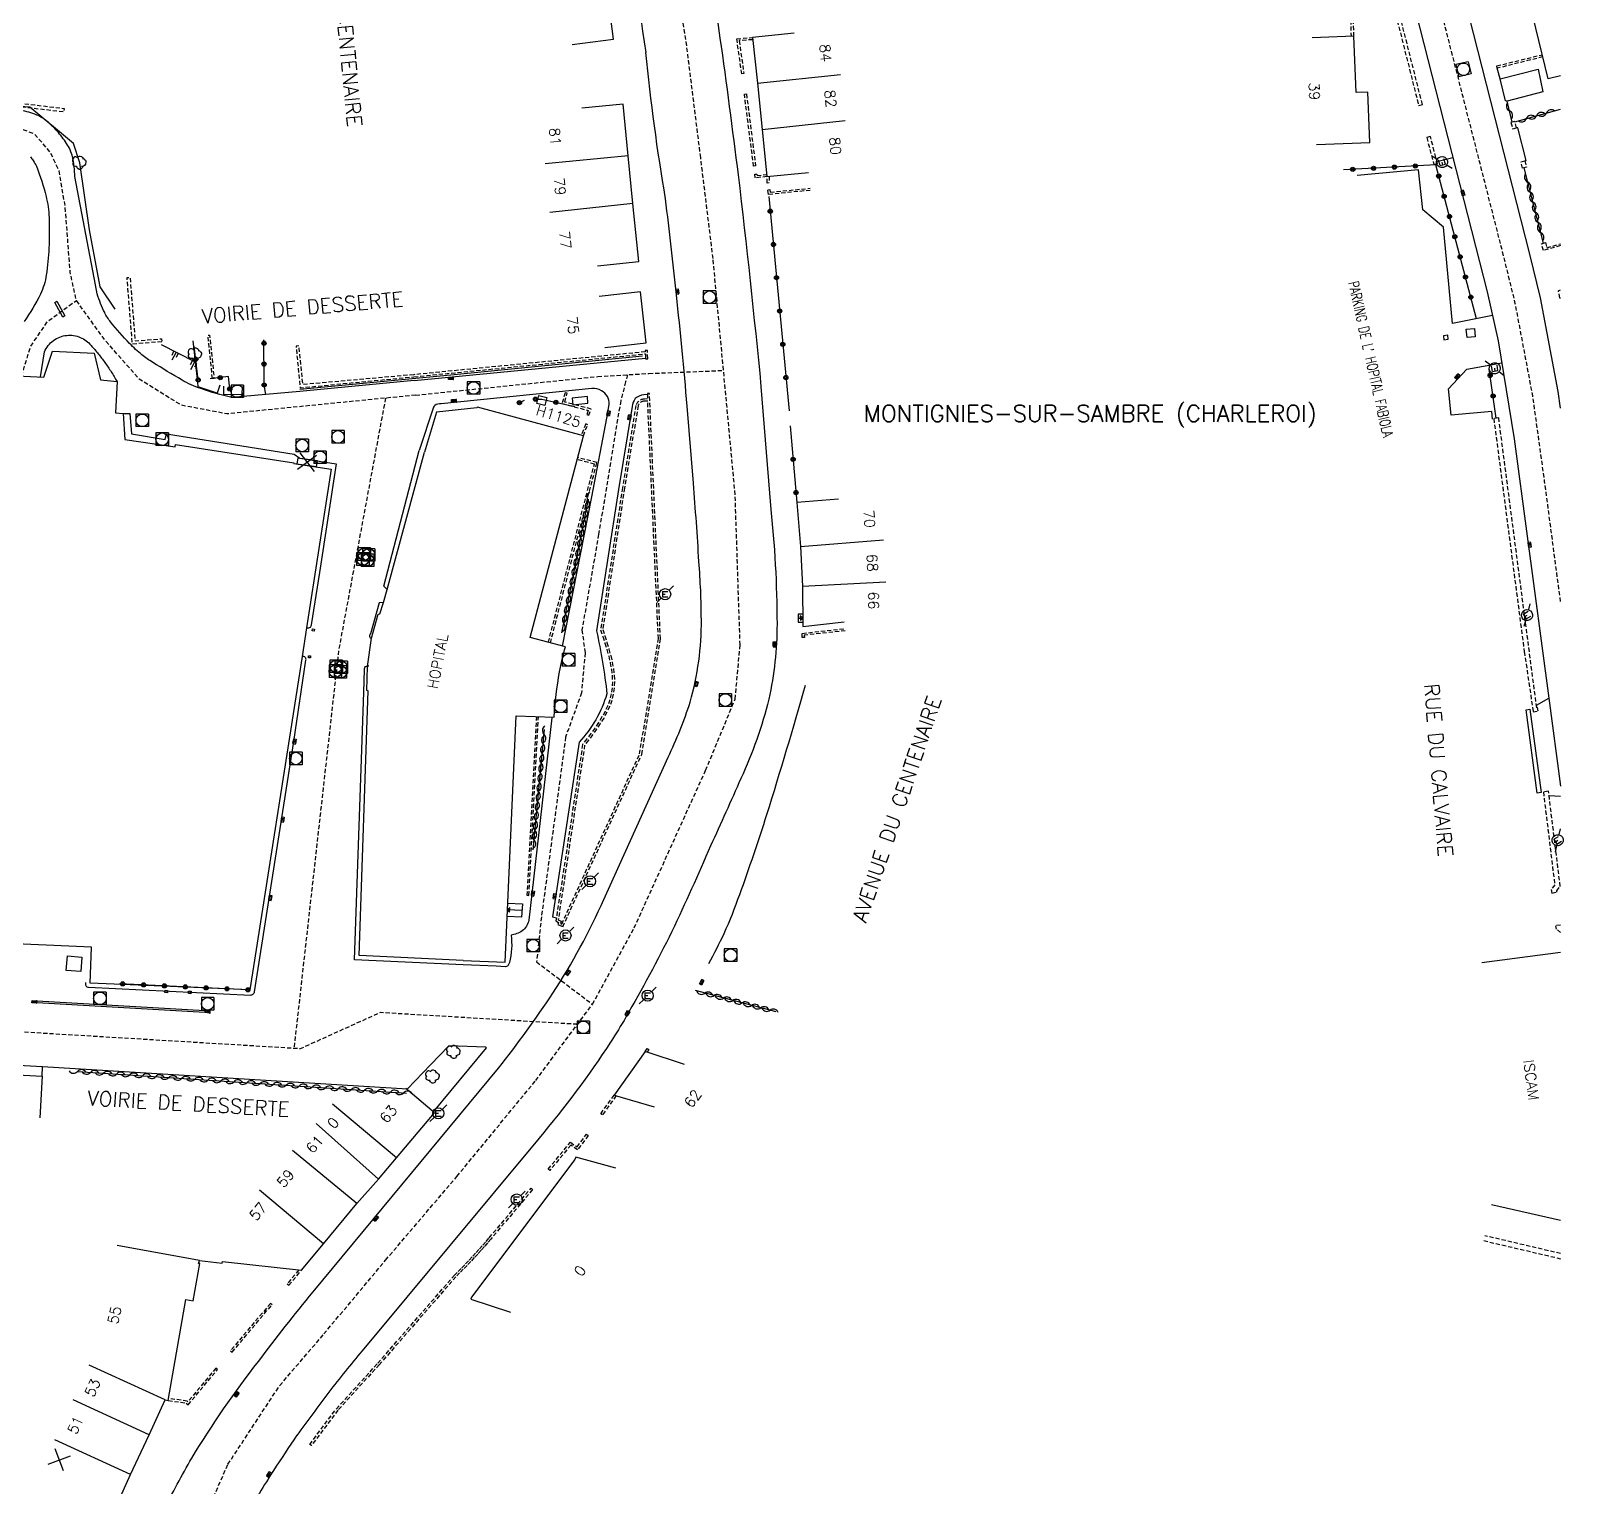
# Model space of a CAD drawing. Header units: millimetres. Extents: x 157000 to 158001, y 120999 to 122000.
# Drawn here: x 157816.8 to 158001, y 121385.1 to 121559.4 of the extents above; entities that cross this region are included whole.
import ezdxf
from ezdxf.enums import TextEntityAlignment as Align

# ---------------------------------------------------------------- set-up
doc = ezdxf.new("R2010")
doc.units = ezdxf.units.MM
doc.linetypes.add('DASHED', pattern=[0.75, 0.5, -0.25])
doc.layers.get('0').update_dxf_attribs({"linetype": 'CONTINUOUS'})
for name, color, linetype in [('W0001', 6, 'DASHED'), ('W0008', 7, 'CONTINUOUS'), ('W0017', 7, 'CONTINUOUS'), ('W0100', 7, 'CONTINUOUS'), ('W0112', 1, 'DASHED'), ('W0211', 2, 'CONTINUOUS'), ('W0300', 7, 'CONTINUOUS'), ('W0302', 3, 'CONTINUOUS'), ('W0310', 3, 'CONTINUOUS'), ('W0322', 7, 'CONTINUOUS'), ('W0334', 7, 'CONTINUOUS'), ('W0400', 7, 'CONTINUOUS'), ('W0420', 7, 'CONTINUOUS'), ('W0471', 7, 'CONTINUOUS'), ('W0980', 7, 'CONTINUOUS'), ('W0984', 7, 'CONTINUOUS'), ('W0989', 7, 'CONTINUOUS'), ('W0991', 7, 'CONTINUOUS'), ('W1102', 7, 'CONTINUOUS')]:
    doc.layers.add(name, color=color, linetype=linetype)
doc.styles.get("Standard").update_dxf_attribs({"font": 'romans.shx', "width": 0.85})

# ---------------------------------------------------------------- blocks, each defined once
blk = doc.blocks.new('t322o')
at = {"color": 0, "linetype": 'Continuous'}
for radius in [0.25, 0.15]:
    blk.add_circle((0, 0), radius, dxfattribs=at)
blk = doc.blocks.new('T400')
for p, q in [((-0.15, 0.3), (0.15, 0.3)), ((-0.15, -0.25), (-0.15, 0.3)), ((-0.15, 0.15), (0.15, 0.15)), ((-0.15, 0), (0.15, 0)), ((0.15, 0.3), (0.15, -0.25)), ((-0.15, -0.15), (0.15, -0.15)), ((-0.15, -0.25), (-0.15, -0.3)), ((-0.15, -0.3), (0.15, -0.3)), ((0.15, -0.3), (0.15, -0.25))]:
    blk.add_line(p, q)
blk = doc.blocks.new('t211o')
at = {"color": 0, "linetype": 'Continuous'}
for p, q in [((-0.29, 0.5), (-0.29, 0)), ((0, 1), (0, 0)), ((0.29, 0.5), (0.29, 0))]:
    blk.add_line(p, q, dxfattribs=at)
blk = doc.blocks.new('t310o')
at = {"color": 0, "linetype": 'Continuous'}
for centre, start, end in [((-0.5, 0.38), 216.8699, 323.1304), ((0.5, -0.37), 36.8699, 143.1303)]:
    blk.add_arc(centre, 0.625, start, end, dxfattribs=at)
blk = doc.blocks.new('t991o')
at = {"color": 0, "linetype": 'Continuous'}
for p, q in [((-1, 1), (1, -1)), ((-1, -1), (1, 1))]:
    blk.add_line(p, q, dxfattribs=at)
blk = doc.blocks.new('T300')
for p, q in [((-0.8, 0.51), (-0.86, 0.34)), ((-0.86, 0.34), (-0.86, 0.17)), ((-0.86, 0.17), (-0.74, 0.06)), ((-0.69, 0.63), (-0.8, 0.51)), ((-0.8, -0.06), (-0.74, 0.06)), ((-0.74, 0.06), (-0.69, 0.11)), ((-0.57, 0.69), (-0.69, 0.63)), ((-0.46, 0.69), (-0.57, 0.69)), ((-0.29, 0.63), (-0.46, 0.69)), ((-0.29, 0.63), (-0.17, 0.74)), ((-0.23, 0.57), (-0.29, 0.63)), ((-0.17, 0.74), (-0.06, 0.8)), ((-0.06, 0.8), (0.06, 0.8)), ((0.06, 0.8), (0.23, 0.74)), ((0.23, 0.74), (0.34, 0.63)), ((0.34, 0.63), (0.4, 0.51)), ((0.46, 0.46), (0.34, 0.46)), ((0.4, 0.51), (0.4, 0.46)), ((0.57, 0.4), (0.46, 0.46)), ((0.57, 0.4), (0.69, 0.29)), ((0.69, 0.29), (0.74, 0.17)), ((0.74, 0.06), (0.69, -0.17)), ((0.74, 0.17), (0.74, 0.06)), ((-0.8, -0.17), (-0.8, -0.06)), ((-0.8, -0.23), (-0.8, -0.17)), ((-0.74, -0.34), (-0.8, -0.23)), ((-0.69, -0.4), (-0.74, -0.34)), ((-0.51, -0.46), (-0.69, -0.4)), ((-0.4, -0.46), (-0.51, -0.46)), ((-0.4, -0.46), (-0.34, -0.46)), ((-0.34, -0.46), (-0.34, -0.4)), ((-0.34, -0.51), (-0.34, -0.46)), ((-0.29, -0.63), (-0.34, -0.51)), ((-0.17, -0.74), (-0.29, -0.63)), ((-0.06, -0.8), (-0.17, -0.74)), ((0.06, -0.8), (-0.06, -0.8)), ((0.17, -0.74), (0.06, -0.8)), ((0.23, -0.69), (0.17, -0.74)), ((0.29, -0.46), (0.23, -0.46)), ((0.29, -0.63), (0.23, -0.69)), ((0.46, -0.4), (0.29, -0.46)), ((0.34, -0.51), (0.29, -0.63)), ((0.34, -0.51), (0.34, -0.46)), ((0.57, -0.34), (0.46, -0.4)), ((0.63, -0.29), (0.57, -0.34)), ((0.69, -0.17), (0.63, -0.29))]:
    blk.add_line(p, q)
blk = doc.blocks.new('T420')
for p, q in [((0.75, 0.75), (-0.75, 0.75)), ((-0.75, 0.75), (-0.75, -0.75)), ((0.75, 0.75), (0.75, -0.75)), ((0.75, -0.75), (-0.75, -0.75))]:
    blk.add_line(p, q)
blk.add_ellipse((0, 0), major_axis=(-0.53, 0.53), ratio=1, start_param=3.926991, end_param=10.210176)
blk = doc.blocks.new('t112o')
at = {"color": 0, "linetype": 'Continuous'}
for p, q in [((-0.5, 0.5), (0.5, 0.5)), ((-0.5, -0.5), (-0.5, 0.5)), ((0.5, 0.5), (0.5, -0.5)), ((0.5, -0.5), (-0.5, -0.5))]:
    blk.add_line(p, q, dxfattribs=at)
blk = doc.blocks.new('T471')
for p, q in [((-0.333334, 0.333334), (-0.333334, -0.333334)), ((-0.333334, 0.333334), (0.333334, 0.333334)), ((-0.333334, 0), (0, 0)), ((0.500001, 0.500001), (1.000002, 1.000002)), ((-0.500001, -0.500001), (-1.000002, -1.000002)), ((-0.333334, -0.333334), (0.333334, -0.333334))]:
    blk.add_line(p, q)
blk.add_ellipse((0, 0), major_axis=(0.471405, 0.471405), ratio=1, start_param=5.4977871438, end_param=11.780972451)

msp = doc.modelspace()

# ---------------------------------------------------------------- linework, layer by layer
at = {"layer": 'W0001', "flags": 128}
for points in [[(158000, 121491.04), (157998.09, 121505.45), (157997.63, 121508.76), (157996.67, 121515.67), (157994.58, 121526.73), (157993.32, 121531.87), (157977.79, 121592.8), (157975.05, 121603.52), (157972.9, 121611.98), (157972.68, 121612.91), (157971.73, 121616.7), (157958.45, 121668.75), (157948.7, 121707.07), (157947.02, 121713.61), (157945.37, 121720.29), (157939.76, 121742.32), (157934.84, 121761.67), (157931.11, 121770.75), (157921.84, 121806.89), (157918.72, 121819.15), (157906.04, 121868.52), (157904.35, 121875.06), (157903.48, 121878.79), (157902.72, 121882.32), (157900.75, 121892.81), (157898.59, 121904.29), (157896.73, 121908.29), (157896.52, 121908.39), (157890.85, 121930.72), (157887.59, 121946.05), (157887.54, 121947.3), (157887.04, 121953.76), (157886.23, 121968.32), (157883.39, 122000)], [(157862.89, 121515.75), (157840.28, 121513.51), (157834.81, 121514.55), (157829.79, 121517.65), (157825.65, 121522.37), (157822.25, 121527.1), (157821.51, 121530.49), (157820.92, 121538.32), (157820.18, 121542.6), (157819.15, 121544.81), (157817.22, 121547.03), (157815.16, 121547.77), (157798.6, 121548.65), (157788.49, 121549.42), (157786.13, 121548.98), (157784.06, 121547.5), (157783.02, 121544.99), (157782.58, 121532.59), (157781.25, 121502.4), (157766.77, 121500.78), (157755.36, 121449.04), (157746.78, 121406.71), (157745.45, 121402.13), (157743.38, 121399.18), (157741.16, 121396.52), (157738.42, 121394.1)], [(157882.25, 121440.42), (157858.64, 121441.82), (157849.06, 121437.49), (157812.91, 121439.66), (157802.97, 121446.88), (157755.6, 121450.13), (157735.3, 121479.47), (157705.12, 121506.8), (157735.97, 121542.82), (157746.78, 121514.93), (157766.77, 121500.78)], [(157815.68, 121518.04), (157816.78, 121521.6), (157818.8, 121524.57), (157822.25, 121527.1)], [(157859.27, 121515.39), (157853.66, 121485.22), (157848.31, 121437.54)]]:
    msp.add_lwpolyline(points, dxfattribs=at)
at = {"layer": 'W0001'}
for points in [[(157835.39, 121376.25), (157840.4, 121387.74), (157846.6, 121397.17), (157851.9, 121403.35), (157859.28, 121412.19), (157867.83, 121422.21), (157877.26, 121433.7), (157884.05, 121442.83), (157889.06, 121451.97), (157897.61, 121470.83), (157901.15, 121479.37), (157901.74, 121485.85), (157901.15, 121503.82), (157898.5, 121532.11), (157897.02, 121544.19), (157895.25, 121558.33), (157892.89, 121572.77), (157890.53, 121588.09), (157887.29, 121603.71), (157882.87, 121623.15), (157880.81, 121631.58), (157875.77, 121650.6)], [(157862.89, 121515.75), (157884.7, 121517.98), (157890.82, 121518.35), (157899.75, 121518.71)], [(157888.24, 121518.19), (157888.03, 121517.35), (157887.44, 121515.08), (157884.8, 121499.09), (157882.8, 121487.64), (157883.17, 121484.89), (157882.74, 121480.09), (157880.84, 121474.81), (157877.94, 121453.28), (157877.36, 121447.9), (157884.05, 121442.83)]]:
    msp.add_lwpolyline(points, dxfattribs=at)
at = {"layer": 'W0008'}
for points in [[(158000, 121514.2), (157999.73, 121516.17), (157997.61, 121527.39), (157996.33, 121532.62), (157980.8, 121593.57), (157978.06, 121604.29), (157975.91, 121612.72), (157975.69, 121613.65), (157974.73, 121617.46), (157961.45, 121669.51), (157951.7, 121707.83), (157950.03, 121714.37), (157948.38, 121721.04), (157942.77, 121743.08), (157937.84, 121762.44)], [(157956.36, 121664.96), (157960.26, 121649.72), (157961.34, 121645.55), (157963.14, 121638.47), (157964.63, 121632.75), (157970.37, 121609.94), (157978.06, 121579.75), (157979.1, 121575.55), (157982.67, 121561.58), (157987.93, 121540.92), (157991.21, 121528.14), (157992.54, 121522.24), (157994.45, 121510.53), (157996.01, 121498.85), (157998.59, 121479.47), (158000, 121468.94)]]:
    msp.add_lwpolyline(points, dxfattribs=at)
at = {"layer": 'W0008', "flags": 128}
for points in [[(157880.1, 121651.78, -0.001945), (157884.03, 121636.75, -0.0043), (157886.26, 121627.78, -0.005), (157888.7, 121616.95, -0.0037), (157892.21, 121600.19, -0.006), (157895.23, 121584.36, -0.0057), (157898.82, 121562.14), (157899.33, 121558.5, -0.0035), (157901.5, 121542.12, -0.0055), (157904.24, 121516.78), (157905.37, 121502.52, -0.0266), (157906.16, 121488.34, -0.0522), (157905.19, 121479.34, -0.0468), (157901.83, 121469.84, -0.0022), (157898.21, 121461.79, -0.0084), (157893.57, 121451.52, -0.014139), (157888.07, 121441.27, -0.005157), (157886.23, 121438.28, -0.0301), (157877.66, 121426.8), (157856.47, 121401.32, 0.0094), (157852.48, 121396.37, 0.0075), (157848.67, 121391.2)], [(157890.48, 121556.78, 0.0047), (157887.29, 121577.22, 0.0052), (157884.22, 121594.1, 0.0064), (157880.79, 121611.14, 0.0052), (157876.75, 121628.51)], [(157832.67, 121382.19, -0.0129), (157836.07, 121388.49, -0.0295), (157844.05, 121400.06, -0.0109), (157850.59, 121408.38), (157858.9, 121418.42), (157872.81, 121435.17, 0.0191), (157879.33, 121444.15, 0.0381), (157885.42, 121455.37), (157893.12, 121472.4, 0.0332), (157895.76, 121479.01, 0.0711), (157897.1, 121488.86, 0.0178), (157896.81, 121495.83, 0.0046), (157896.15, 121505.22), (157895.39, 121514.44, 0.0076), (157894.11, 121527.77, 0.003544), (157892.81, 121539.25, -0.0175), (157890.46, 121556.79)], [(157862.72, 121517.49), (157849.03, 121516.2), (157844.94, 121515.83), (157840.85, 121515.48, -0.030214), (157837.15, 121516.53, -0.047242), (157834.91, 121517.55, -0.010187), (157831.4, 121519.67, -0.026369), (157830.11, 121520.58, -0.034494), (157828.62, 121521.94, -0.020362), (157826.35, 121524.51, -0.058455), (157825.64, 121525.63, -0.031982), (157824.74, 121527.87), (157824.56, 121528.94), (157822.05, 121541.91, 0.064713), (157821.79, 121544.27, 0.087939), (157821.08, 121545.88, 0.032659), (157819.94, 121547.36, 0.036271), (157818.74, 121548.53, 0.077243), (157817.5, 121549.29, 0.055927), (157815.57, 121549.85)], [(157816.76, 121544.28, -0.034523), (157817.08, 121543.83, -0.02463), (157817.47, 121543.15, -0.034596), (157818.62, 121539.55, -0.050818), (157818.98, 121537, -0.02135), (157818.96, 121533.36, -0.023885), (157818.65, 121530.13, -0.076351), (157817.95, 121527.86, -0.047273), (157815.98, 121524.58, 0.036116)], [(157817.95, 121517.93), (157818.43, 121520.93, -0.134005), (157819.5, 121522.28, -0.134005), (157821.1, 121522.91, -0.126478), (157822.72, 121522.67, -0.126478), (157824.01, 121521.69, -0.013578), (157824.87, 121520.7, -0.013578), (157825.66, 121519.66, -0.014049), (157826.42, 121518.55, -0.014049), (157827.12, 121517.39)], [(157880.47, 121485.71), (157883.99, 121503.57), (157885.76, 121512.98), (157886.07, 121514.64, 0.291), (157885.14, 121516.27, 0.1652), (157883.98, 121516.55), (157865.93, 121514.71, 0.1637), (157865.17, 121514.52, 0.0732), (157865.04, 121514.31), (157863.3, 121509.12)], [(157890.63, 121515.82), (157890.2, 121515.8, 0.1396), (157889.19, 121515.35, 0.1303), (157888.83, 121514.39), (157887.17, 121504.46), (157884.54, 121487.54, -0.0287), (157885.79, 121479.97, -0.1109), (157882.46, 121474.19), (157879.26, 121453.3), (157879.74, 121453.17)], [(157827.87, 121513.56), (157828.67, 121513.54), (157828.85, 121511.11), (157832.88, 121510.45), (157833.06, 121511.13), (157848.35, 121508.7), (157849.01, 121508.19), (157853.37, 121507.54), (157851.35, 121494.52), (157850.36, 121488.24, -0.107288), (157850.34, 121488.08, -0.107288), (157850.24, 121487.95, -0.153735), (157850.04, 121487.85, -0.153735), (157849.81, 121487.88)], [(157859.05, 121490.93), (157858.53, 121490.89), (157857.46, 121487.18, 0.109927), (157857.38, 121487.04, 0.109927), (157857.37, 121486.88, 0.128163), (157857.44, 121486.71, 0.138261), (157857.6, 121486.59)], [(157823.36, 121445.43, 0.114964), (157823.33, 121445.24, 0.114964), (157823.38, 121445.06, 0.119916), (157823.52, 121444.92, 0.119916), (157823.7, 121444.85), (157843.11, 121443.93, 0.073265), (157843.27, 121443.97, 0.073265), (157843.42, 121444.05, 0.068648), (157843.52, 121444.16, 0.068648), (157843.6, 121444.3), (157848.28, 121474.3), (157849.74, 121484.01, 0.13501), (157849.75, 121484.19, 0.13501), (157849.67, 121484.35, 0.150073), (157849.5, 121484.45, 0.150073), (157849.3, 121484.44)], [(157868.57, 121447.56), (157855.56, 121448.15), (157856.69, 121480.19), (157856.74, 121482.88, -0.158179), (157856.79, 121483.14, -0.158179), (157856.99, 121483.32, -0.086046), (157857.13, 121483.36, -0.086046), (157857.27, 121483.34)], [(157848.66, 121391.21, 0.0054), (157845.85, 121386.98, 0.0067), (157842.53, 121381.6, 0.1023), (157842.67, 121376.51, 0.1188), (157844.6, 121373.49, 0.1531), (157847.16, 121371.98), (157909.81, 121361.15), (157935.83, 121356.64), (157954.13, 121353.5)]]:
    msp.add_lwpolyline(points, format="xyb", dxfattribs=at)
for points in [[(157862.72, 121517.49), (157890.42, 121520.16)], [(157859.47, 121492.49), (157859.07, 121492.9), (157863.3, 121509.12)], [(157837.62, 121441.83), (157817.55, 121442.99)], [(157837.63, 121442.03), (157817.56, 121443.19)], [(157795.85, 121436.6), (157818.19, 121435.38), (157861.92, 121432.7), (157864.68, 121435.55)]]:
    msp.add_lwpolyline(points, dxfattribs=at)
at = {"layer": 'W0008'}
msp.add_lwpolyline([(157879.21, 121477.11), (157876.42, 121452.9, -0.203), (157875.63, 121451.6, -0.098), (157874.31, 121451.1, -0.0965), (157874.11, 121447.83, -0.0774), (157873.96, 121447.51, -0.2448), (157873.66, 121447.32), (157872.51, 121447.38), (157868.57, 121447.56)], format="xyb", dxfattribs=at)
at = {"layer": 'W0017', "flags": 128}
for points in [[(157819.66, 121526.85), (157819.91, 121526.99), (157820.88, 121525.23), (157820.63, 121525.09)], [(157850.77, 121487.75), (157850.74, 121487.5), (157850.5, 121487.54), (157850.54, 121487.78)], [(157850.28, 121484.3), (157850.05, 121484.31), (157850.06, 121484.55), (157850.29, 121484.54)], [(157821.04, 121446.86), (157821.17, 121448.61), (157822.89, 121448.48), (157822.77, 121446.73)], [(157833.15, 121444.19), (157832.86, 121444.22), (157832.88, 121444.5), (157833.17, 121444.48)], [(157835.96, 121444.08), (157835.66, 121444.1), (157835.68, 121444.4), (157835.98, 121444.37)]]:
    msp.add_lwpolyline(points, close=True, dxfattribs=at)
for points in [[(157839.44, 121516.94), (157839.13, 121515.99), (157836.84, 121516.74), (157836.78, 121517.3), (157836.22, 121522.27)], [(157842.09, 121516.77), (157842.06, 121515.77), (157839.9, 121515.84), (157839.93, 121516.83)], [(157844.94, 121515.83), (157844.74, 121516.97)], [(157818.17, 121434.2), (157818.19, 121435.38)]]:
    msp.add_lwpolyline(points, dxfattribs=at)
at = {"layer": 'W0100'}
for p, q in [((157869.58, 121407.77), (157869.49, 121407.5)), ((157869.49, 121407.5), (157874.24, 121405.96))]:
    msp.add_line(p, q, dxfattribs=at)
at = {"layer": 'W0100', "flags": 128}
for points in [[(157881.61, 121557.72), (157886.57, 121558.36), (157885.53, 121566.47), (157884.32, 121575.38), (157883.22, 121583.34), (157882.1, 121588.91), (157880.61, 121596.06), (157879.4, 121601.16), (157877.68, 121608.22), (157876.16, 121614.91), (157874.57, 121621.22), (157869.72, 121620)], [(157908.2, 121559.08), (157903.23, 121558.56), (157903.81, 121553.09), (157904.4, 121547.57), (157904.96, 121541.91), (157909.94, 121542.4)], [(157884.65, 121531.23), (157889.62, 121531.76), (157888.89, 121538.68), (157888.34, 121544.4), (157887.75, 121550.6), (157882.78, 121550.13)], [(157885.53, 121521.45), (157890.5, 121522), (157889.82, 121528.11), (157884.85, 121527.57)], [(157813.61, 121518.14), (157818.36, 121517.91), (157819.38, 121521.03), (157824.37, 121520.78), (157825.13, 121517.59), (157827.12, 121517.39), (157826.94, 121513.62), (157827.87, 121513.56), (157828.06, 121510.45), (157834.09, 121509.57), (157834.14, 121509.86), (157848.3, 121507.66), (157848.29, 121507.58), (157852.75, 121506.9), (157849.81, 121487.88), (157849.3, 121484.44), (157843.01, 121444.56), (157823.9, 121445.34), (157824.06, 121449.64), (157771.5, 121451.98)], [(157868.59, 121448.08), (157856.1, 121448.68), (157857.18, 121480.35), (157857.03, 121480.39), (157857.12, 121483.25), (157857.61, 121486.65), (157858.41, 121489.54), (157858.58, 121489.55), (157859.05, 121490.93), (157859.47, 121492.49), (157863.94, 121508.92)], [(157913.52, 121503.29), (157908.54, 121502.89), (157908.96, 121497.63), (157909.2, 121492.88), (157909.25, 121488.06), (157914.22, 121488.61)], [(157909.24, 121489.51), (157908.69, 121489.51), (157908.68, 121488.56), (157909.25, 121488.57)], [(157802.32, 121430.07), (157802.59, 121435.06), (157818.17, 121434.2), (157817.89, 121429.21)]]:
    msp.add_lwpolyline(points, dxfattribs=at)
at = {"layer": 'W0100'}
for points in [[(158000, 121553.99), (157998.53, 121553.62), (157997.03, 121559.67), (157995.55, 121565.68), (158000, 121566.78)], [(157970.77, 121545.75), (157977.17, 121546.01), (157976.92, 121552.04), (157975.52, 121551.98), (157975.25, 121558.72), (157970.25, 121558.52)], [(157908.69, 121489.03), (157909.24, 121489.04), (157908.95, 121489.32), (157908.96, 121488.75), (157909.24, 121489.04)], [(157873.9, 121454.92), (157875.68, 121454.84), (157875.57, 121453.24), (157873.83, 121453.32)], [(157875.63, 121454.04), (157873.87, 121454.12), (157874.14, 121453.83), (157874.16, 121454.39), (157873.87, 121454.12)], [(158000, 121449.02), (157990.56, 121447.78)], [(157895.1, 121435.59), (157890.36, 121437.18), (157886.64, 121431.95), (157891.44, 121430.55)], [(157822.22, 121383.92), (157827.13, 121382.96), (157828.75, 121386.51), (157830.95, 121391.27), (157832.87, 121395.46), (157833.25, 121395.37), (157835.37, 121407.49), (157836.23, 121407.33), (157837.02, 121411.78), (157836.87, 121411.8), (157836.98, 121412.16), (157839.72, 121411.81), (157839.74, 121412.01), (157849.21, 121410.97), (157851.86, 121414.15), (157855.83, 121418.95), (157858.44, 121421.87), (157860.59, 121424.44), (157865.13, 121429.84), (157861.7, 121432.72)], [(157886.87, 121423.2), (157882.05, 121424.53), (157881.95, 121424.25), (157869.58, 121407.77)], [(158000, 121416.93), (157991.74, 121418.82)]]:
    msp.add_lwpolyline(points, dxfattribs=at)
msp.add_lwpolyline([(157883.52, 121514.78), (157883.47, 121515.58), (157881.64, 121515.4), (157881.7, 121514.6)], close=True, dxfattribs=at)
msp.add_lwpolyline([(157868.59, 121448.08), (157873.59, 121447.86), (157874.92, 121477.37), (157879.47, 121477.2, -0.0284), (157880.11, 121482.61, -0.0162), (157880.83, 121485.62), (157876.59, 121486.74), (157882.98, 121510.88), (157870.28, 121514.31), (157870.21, 121514.22), (157865.4, 121513.7), (157863.94, 121508.92)], format="xyb", dxfattribs=at)
at = {"layer": 'W0100', "flags": 128}
msp.add_lwpolyline([(157848.76, 121508.21), (157848.66, 121507.53), (157851.01, 121507.19), (157851.11, 121507.89)], close=True, dxfattribs=at)
at = {"layer": 'W0112'}
for points in [[(157975.25, 121558.72), (157975.16, 121561.4), (157974.82, 121561.39), (157974.91, 121558.71)], [(157903.25, 121558.31), (157901.63, 121558.2), (157902.19, 121554.25), (157901.94, 121554.21), (157901.34, 121558.43), (157903.23, 121558.56)], [(157997.88, 121556.24), (157992.42, 121554.89), (157992.35, 121555.16), (157997.81, 121556.51)], [(157904.96, 121541.91), (157903.55, 121541.76), (157903.5, 121542.2), (157903.75, 121542.22), (157903.77, 121542.04), (157904.93, 121542.16)], [(157905.21, 121541.94), (157905.24, 121541.16), (157904.99, 121541.15), (157904.96, 121541.91)], [(157910.15, 121540.27), (157905.15, 121539.78), (157905.06, 121540.35), (157905.31, 121540.39), (157905.36, 121540.05), (157910.12, 121540.52)], [(158000, 121533.65), (157997.95, 121533.06), (157997.71, 121533.87), (157998.18, 121534.01), (157998.36, 121533.4), (158000, 121533.87)], [(158000, 121527.38), (157999.9, 121527.37), (157999.74, 121528.26), (158000, 121528.35)], [(157862.67, 121517.95), (157890.4, 121520.69), (157890.42, 121520.09), (157890.67, 121520.1), (157890.64, 121521.11), (157890.39, 121521.1), (157890.39, 121520.94), (157862.65, 121518.2)], [(157880.78, 121516.04), (157880.42, 121514.75), (157883.56, 121513.92), (157883.38, 121513.43), (157883.61, 121513.34), (157883.89, 121514.09), (157881.9, 121514.62)], [(157881.69, 121514.67), (157880.73, 121514.93), (157881.02, 121515.97), (157880.78, 121516.04)], [(157882.97, 121510.88), (157883.49, 121512.21), (157883.25, 121512.3), (157882.73, 121510.94)], [(157878.78, 121486.16), (157884.29, 121507.5), (157882.23, 121508.04)], [(157879.02, 121486.09), (157884.59, 121507.68), (157882.29, 121508.28)], [(157914.34, 121487.54), (157909.43, 121487), (157909.44, 121486.73), (157909.19, 121486.72), (157909.18, 121487.23), (157914.31, 121487.79)], [(157877.34, 121477.28), (157876.2, 121455.87), (157876.45, 121455.86), (157877.59, 121477.27)], [(158000, 121452.29), (157999.44, 121452.23)], [(158000, 121451.43), (157999.52, 121451.82), (157999.44, 121452.23)], [(157890.36, 121437.18), (157890.62, 121437.54), (157890.82, 121437.39), (157890.6, 121437.1)], [(157886.89, 121431.88), (157885.27, 121429.58), (157885.06, 121429.72), (157886.64, 121431.95)], [(158000, 121412.97), (157990.92, 121415.11)], [(157990.79, 121414.52), (158000, 121412.36)], [(157848.91, 121411.01), (157847.5, 121409.34), (157847.69, 121409.17), (157849.21, 121410.97)], [(157833.25, 121395.37), (157835.41, 121395.08), (157835.63, 121394.87), (157839.15, 121399.09), (157838.96, 121399.25), (157835.61, 121395.24), (157835.53, 121395.32), (157833.29, 121395.62)]]:
    msp.add_lwpolyline(points, dxfattribs=at)
for points in [[(157980.26, 121561.31), (157983, 121550.45), (157983.45, 121550.56), (157980.7, 121561.43)], [(157902.5, 121551.82), (157903.6, 121543.19), (157903.36, 121543.16), (157902.25, 121551.79)], [(157994.05, 121548.38), (157994.27, 121547.63), (157994.74, 121547.77), (157994.53, 121548.52)], [(157985.26, 121543.49), (157984.41, 121546.72), (157983.97, 121546.61), (157984.82, 121543.38)], [(157995.92, 121543.05), (157995.44, 121542.93), (157995.26, 121543.69), (157995.73, 121543.81)], [(157992, 121512.94), (157995.65, 121485.05), (157996.72, 121477.85), (157997.31, 121477.94), (157997.25, 121478.34), (157997.14, 121478.33), (157992.59, 121513.02)], [(157998.94, 121456.14), (157999.55, 121456.25), (157999.54, 121456.39), (157999.96, 121456.93), (157998.56, 121468.32), (157997.94, 121468.24), (157999.3, 121457.11), (157998.88, 121456.57)], [(157883.56, 121427.1), (157882.28, 121425.4), (157881.48, 121425.96), (157878.96, 121422.93), (157878.77, 121423.09), (157881.43, 121426.3), (157882.22, 121425.74), (157883.36, 121427.25)], [(157876.89, 121420.63), (157871.89, 121414.71), (157871.5, 121414.25), (157871.11, 121413.81), (157870.72, 121413.36), (157870.32, 121412.92), (157869.91, 121412.49), (157869.48, 121412.02), (157869.04, 121411.56), (157868.59, 121411.1), (157868.15, 121410.65), (157867.71, 121410.2), (157858.53, 121399.67), (157853.58, 121394.23), (157850.4, 121389.98), (157850.2, 121390.13), (157853.39, 121394.39), (157858.35, 121399.84), (157867.52, 121410.37), (157867.97, 121410.82), (157868.41, 121411.28), (157868.86, 121411.74), (157869.3, 121412.2), (157869.73, 121412.66), (157870.13, 121413.09), (157870.53, 121413.53), (157870.92, 121413.97), (157871.31, 121414.42), (157871.7, 121414.87), (157876.7, 121420.79)], [(157840.89, 121401.17), (157845.68, 121406.85), (157845.49, 121407.01), (157840.7, 121401.34)]]:
    msp.add_lwpolyline(points, close=True, dxfattribs=at)
at = {"layer": 'W0112', "flags": 128}
for points in [[(157798.51, 121551.52), (157810.54, 121550.87), (157810.85, 121550.84), (157820.78, 121549.69), (157820.82, 121550.04), (157810.89, 121551.2), (157810.58, 121551.23), (157798.53, 121551.9)], [(157832.48, 121522.14), (157828.96, 121521.86), (157828.32, 121529.84), (157828.68, 121529.86), (157829.29, 121522.24), (157832.46, 121522.5)], [(157838.54, 121517.73), (157838.52, 121517.96), (157838.02, 121522.93), (157838.21, 121522.95), (157838.72, 121517.97), (157838.74, 121517.76)]]:
    msp.add_lwpolyline(points, close=True, dxfattribs=at)
msp.add_lwpolyline([(157862.65, 121518.2), (157849.37, 121517.02), (157848.92, 121521.65), (157848.56, 121521.61), (157849.05, 121516.63), (157862.67, 121517.95)], dxfattribs=at)
at = {"layer": 'W0112'}
for points in [[(157890.63, 121515.93), (157890.66, 121515.29), (157890.28, 121515.27, 0.338395), (157889.27, 121514.53), (157887.66, 121504.67), (157885.04, 121487.65), (157885.3, 121486.86), (157885.55, 121486.07), (157885.79, 121485.29), (157886, 121484.5), (157886.18, 121483.72), (157886.32, 121482.95), (157886.41, 121482.19), (157886.44, 121481.44), (157886.41, 121480.7), (157886.31, 121479.98), (157886.13, 121479.27), (157885.88, 121478.58), (157885.56, 121477.89), (157885.2, 121477.22), (157884.79, 121476.55), (157884.34, 121475.89), (157883.87, 121475.24), (157883.38, 121474.59), (157882.88, 121473.94), (157879.68, 121452.8), (157880.01, 121452.63), (157879.92, 121452.36), (157880.5, 121452.1), (157889.96, 121472.74), (157892.2, 121486.6), (157890.88, 121515.95)], [(157890.67, 121515.04), (157890.28, 121515.02, 0.335968), (157889.52, 121514.48), (157887.9, 121504.63), (157885.29, 121487.68), (157885.54, 121486.94), (157885.79, 121486.15), (157886.03, 121485.35), (157886.24, 121484.56), (157886.43, 121483.78), (157886.57, 121482.99), (157886.66, 121482.21), (157886.69, 121481.44), (157886.66, 121480.68), (157886.55, 121479.93), (157886.37, 121479.2), (157886.11, 121478.48), (157885.79, 121477.78), (157885.41, 121477.09), (157885, 121476.42), (157884.54, 121475.75), (157884.07, 121475.09), (157883.58, 121474.44), (157883.12, 121473.84), (157879.96, 121452.94), (157880.32, 121452.76), (157880.23, 121452.5), (157880.38, 121452.43), (157889.71, 121472.81), (157891.95, 121486.61)]]:
    msp.add_lwpolyline(points, format="xyb", close=True, dxfattribs=at)
at = {"layer": 'W0211', "flags": 128}
msp.add_lwpolyline([(157836.42, 121519.73), (157832.46, 121521.76)], dxfattribs=at)
at = {"layer": 'W0302', "flags": 128}
for points in [[(157826.89, 121526.05), (157825.11, 121528.73), (157823.84, 121535.54), (157822.65, 121543.58), (157821.89, 121545.88), (157816.66, 121550.25), (157814.94, 121550.35)], [(157890.04, 121520.43), (157867.08, 121518.13), (157849.01, 121516.42)]]:
    msp.add_lwpolyline(points, dxfattribs=at)
at = {"layer": 'W0310'}
for points in [[(157994.22, 121548.42), (157993.62, 121550.93)], [(157994.53, 121548.48), (158000, 121549.99)], [(157997.94, 121533.94), (157995.63, 121542.97)]]:
    msp.add_lwpolyline(points, dxfattribs=at)
at = {"layer": 'W0310', "flags": 128}
for points in [[(157880.4, 121487.29), (157883.59, 121503.29)], [(157876.96, 121461.33), (157878.33, 121475.72)], [(157906.06, 121441.91), (157896.39, 121444.45)], [(157822.38, 121434.77), (157861.77, 121432.19)]]:
    msp.add_lwpolyline(points, dxfattribs=at)
at = {"layer": 'W0322'}
for points in [[(157989.94, 121524.89), (157985.05, 121543.31), (157974.02, 121542.72)], [(157992.3, 121512.98), (157991.45, 121518.86)]]:
    msp.add_lwpolyline(points, dxfattribs=at)
at = {"layer": 'W0322', "flags": 128}
for points in [[(157905.19, 121539.53), (157907.6, 121513.88)], [(157844.74, 121516.97), (157844.74, 121517.39), (157844.72, 121522.39)], [(157836.84, 121517.58), (157836.48, 121520.61), (157836.36, 121521.6)], [(157840.62, 121516.48), (157840.47, 121517.97), (157838.27, 121517.7)], [(157875.31, 121514.85), (157875.92, 121515.16)], [(157877.23, 121515.27), (157877.99, 121515.28), (157881.93, 121514.38)], [(157907.74, 121512.06), (157908.54, 121502.89)], [(157842.79, 121444.55), (157827.42, 121445.27)]]:
    msp.add_lwpolyline(points, dxfattribs=at)
at = {"layer": 'W0334'}
for points in [[(157993.62, 121550.93), (157993.39, 121550.97), (157992.78, 121553.62), (157992.42, 121554.89)], [(157992.78, 121553.62), (157997.31, 121554.77), (157997.86, 121552.08), (157993.62, 121550.93)], [(157995.72, 121543.83), (157995.86, 121543.86), (157994.87, 121547.75), (157994.73, 121547.78)], [(157985.2, 121543.73), (157987.1, 121544.19)], [(157991.86, 121525.27), (157987.07, 121524.31), (157985.99, 121535.87), (157983.49, 121537.94), (157983, 121542.72), (157975.63, 121542.06)], [(157991.85, 121512.89), (157991.78, 121513.78), (157986.89, 121513.34), (157986.58, 121516.49), (157988.76, 121518.86), (157992.97, 121519.61)], [(157997.1, 121478.63), (157998.59, 121479.47)], [(157998.62, 121467.8), (158000, 121467.72)]]:
    msp.add_lwpolyline(points, dxfattribs=at)
for points in [[(157986.48, 121522.93), (157985.96, 121522.87), (157986.01, 121522.38), (157986.53, 121522.44)], [(157997.21, 121468.11), (157995.86, 121478.08), (157996.33, 121478.15), (157997.68, 121468.17)]]:
    msp.add_lwpolyline(points, close=True, dxfattribs=at)
at = {"layer": 'W0334', "flags": 128}
msp.add_lwpolyline([(157909.52, 121480.99, -0.007), (157904.91, 121465.5, -0.0103), (157901.66, 121455.94, -0.0205), (157899.79, 121451.27, -0.0141), (157897.96, 121447.66)], format="xyb", dxfattribs=at)
msp.add_lwpolyline([(157865.01, 121429.94), (157871.38, 121437.59), (157871.29, 121437.68), (157866.85, 121437.85), (157864.68, 121435.55)], dxfattribs=at)
at = {"layer": 'W1102'}
for p, q in [((157903.81, 121553.09), (157913.75, 121554.14)), ((157904.4, 121547.57), (157914.34, 121548.64)), ((157888.34, 121544.4), (157878.39, 121543.45)), ((157888.89, 121538.68), (157878.94, 121537.62)), ((157908.96, 121497.63), (157918.93, 121498.42)), ((157909.2, 121492.88), (157919.18, 121493.38)), ((157860.59, 121424.44), (157852.93, 121430.86)), ((157858.44, 121421.87), (157850.98, 121428.53)), ((157855.83, 121418.95), (157848.13, 121425.33)), ((157851.86, 121414.15), (157844.18, 121420.55)), ((157836.98, 121412.16), (157827.14, 121413.92)), ((157832.87, 121395.46), (157823.78, 121399.63)), ((157830.95, 121391.27), (157821.87, 121395.45)), ((157828.75, 121386.51), (157819.66, 121390.67))]:
    msp.add_line(p, q, dxfattribs=at)

# ---------------------------------------------------------------- block references
at = {"layer": 'W0112'}
for p, rotation in [((157989.24, 121523.19), 275.9180603529049), ((157878, 121515.1), 345.6662896741761)]:
    msp.add_blockref('t112o', p, dxfattribs=dict(at, rotation=rotation))
at = {"layer": 'W0211', "rotation": 152.8233021025069}
for p in [(157834.2, 121520.87), (157836.42, 121519.73)]:
    msp.add_blockref('t211o', p, dxfattribs=at)
at = {"layer": 'W0300'}
for p in [(157822.65, 121543.58), (157836.48, 121520.61), (157867.45, 121437.11), (157864.94, 121434.16)]:
    msp.add_blockref('T300', p, dxfattribs=at)
at = {"layer": 'W0310'}
for p, rotation in [((157993.89, 121549.79), 103.304474085527), ((157997.12, 121549.2), 15.40346055346261), ((157998.32, 121549.53), 15.40346055346261), ((157995.91, 121548.86), 15.40346055346261), ((157996.06, 121541.27), 104.370507142896), ((157996.37, 121540.06), 104.370507142896), ((157996.68, 121538.85), 104.370507142896), ((157997, 121537.64), 104.370507142896), ((157997.31, 121536.43), 104.370507142896), ((157997.62, 121535.22), 104.370507142896), ((157883.56, 121503.14), 78.73372537971119), ((157883.11, 121500.88), 78.73372537971119), ((157883.33, 121502.01), 78.73372537971119), ((157882.88, 121499.75), 78.73372537971119), ((157882.43, 121497.48), 78.73372537971119), ((157882.66, 121498.61), 78.73372537971119), ((157881.98, 121495.22), 78.73372537971119), ((157882.21, 121496.35), 78.73372537971119), ((157881.75, 121494.08), 78.73372537971119), ((157881.3, 121491.82), 78.73372537971119), ((157881.53, 121492.95), 78.73372537971119), ((157880.85, 121489.55), 78.73372537971119), ((157881.08, 121490.68), 78.73372537971119), ((157880.63, 121488.42), 78.73372537971119), ((157878.27, 121475.13), 84.58661461911107), ((157878.16, 121473.98), 84.58661461911107), ((157877.94, 121471.68), 84.58661461911107), ((157878.05, 121472.83), 84.58661461911107), ((157877.73, 121469.38), 84.58661461911107), ((157877.83, 121470.53), 84.58661461911107), ((157877.62, 121468.23), 84.58661461911107), ((157877.4, 121465.93), 84.58661461911107), ((157877.51, 121467.08), 84.58661461911107), ((157877.29, 121464.78), 84.58661461911107), ((157877.07, 121462.48), 84.58661461911107), ((157877.18, 121463.63), 84.58661461911107), ((157897.51, 121444.15), 165.3310496524533), ((157898.62, 121443.86), 165.3310496524533), ((157899.74, 121443.57), 165.3310496524533), ((157900.86, 121443.28), 165.3310496524533), ((157901.97, 121442.98), 165.3310496524533), ((157903.09, 121442.69), 165.3310496524533), ((157904.21, 121442.4), 165.3310496524533), ((157905.33, 121442.11), 165.3310496524533), ((157822.38, 121434.77), 356.2552605631752), ((157823.94, 121434.66), 356.2552605631752), ((157825.5, 121434.56), 356.2552605631752), ((157827.07, 121434.46), 356.2552605631752), ((157828.63, 121434.36), 356.2552605631752), ((157830.19, 121434.26), 356.2552605631752), ((157831.75, 121434.15), 356.2552605631752), ((157833.32, 121434.05), 356.2552605631752), ((157834.88, 121433.95), 356.2552605631752), ((157836.44, 121433.85), 356.2552605631752), ((157838.01, 121433.74), 356.2552605631752), ((157839.57, 121433.64), 356.2552605631752), ((157841.13, 121433.54), 356.2552605631752), ((157842.69, 121433.44), 356.2552605631752), ((157844.26, 121433.33), 356.2552605631752), ((157845.82, 121433.23), 356.2552605631752), ((157847.38, 121433.13), 356.2552605631752), ((157848.94, 121433.03), 356.2552605631752), ((157850.51, 121432.93), 356.2552605631752), ((157852.07, 121432.82), 356.2552605631752), ((157853.63, 121432.72), 356.2552605631752), ((157855.19, 121432.62), 356.2552605631752), ((157856.76, 121432.52), 356.2552605631752), ((157858.32, 121432.41), 356.2552605631752), ((157859.88, 121432.31), 356.2552605631752), ((157861.44, 121432.21), 356.2552605631752)]:
    msp.add_blockref('t310o', p, dxfattribs=dict(at, rotation=rotation))
at = {"layer": 'W0322'}
for p, rotation in [((157975.11, 121542.78), 183.030085338731), ((157977.6, 121542.91), 183.030085338731), ((157980.1, 121543.05), 183.030085338731), ((157982.6, 121543.18), 183.030085338731), ((157985.41, 121541.98), 104.848039924974), ((157986.05, 121539.56), 104.848039924974), ((157905.35, 121537.77), 275.3682450520504), ((157986.69, 121537.14), 104.848039924974), ((157987.33, 121534.73), 104.848039924974), ((157905.73, 121533.79), 275.3682450520504), ((157987.97, 121532.31), 104.848039924974), ((157906.1, 121529.81), 275.3682450520504), ((157988.61, 121529.89), 104.848039924974), ((157989.25, 121527.48), 104.848039924974), ((157906.48, 121525.82), 275.3682450520504), ((157844.72, 121521.97), 90.24670813665522), ((157906.85, 121521.84), 275.3682450520504), ((157836.54, 121520.06), 96.89508453275475), ((157839.48, 121517.85), 187.0274480441731), ((157844.73, 121519.47), 90.24670813665522), ((157907.22, 121517.86), 275.3682450520504), ((157991.56, 121518.11), 98.18022988258357), ((157836.84, 121517.58), 96.89508453275475), ((157840.62, 121516.48), 95.44796600502328), ((157844.74, 121516.97), 90.24670813412506), ((157875.31, 121514.85), 26.8140791768245), ((157877.23, 121515.27), 0.6567069014236198), ((157879.68, 121514.89), 347.060877132855), ((157991.92, 121515.64), 98.18022988258357), ((157908.09, 121508.07), 275.0146923194362), ((157908.43, 121504.09), 275.0146923194362), ((157827.8, 121445.26), 177.2904556907707), ((157830.3, 121445.14), 177.2904556907707), ((157832.8, 121445.02), 177.2904556907707), ((157835.3, 121444.9), 177.2904556907707), ((157837.79, 121444.78), 177.2904556907707), ((157840.29, 121444.67), 177.2904556907707), ((157842.79, 121444.55), 177.2904556907707)]:
    msp.add_blockref('t322o', p, dxfattribs=dict(at, rotation=rotation))
at = {"layer": 'W0400'}
for p, rotation in [((157988.31, 121539.95), 194.395167443563), ((157894.23, 121528.16), 7.071753158425906), ((157987.61, 121517.98), 138.6818054846123), ((157867.11, 121517.76), 90), ((157867.46, 121515.07), 90), ((157885.99, 121513.58), 349.6577002839955), ((157888.49, 121513.09), 170.3280922141366), ((157996.3, 121497.84), 187.5937136585916), ((157905.84, 121485.93), 358.2559577653541), ((157896.5, 121481.15), 164.8511783037177), ((157848.38, 121474.29), 350.2273729771846), ((157846.96, 121464.94), 350.9442026254096), ((157845.47, 121455.58), 352.3159500094715), ((157876.93, 121456.09), 353.6149013538623), ((157879.52, 121455.76), 351.4860422646334), ((157881.13, 121446.6), 327.2299366465494), ((157897.14, 121445.46), 151.427873875991), ((157817.23, 121443.11), 85.22779047129265), ((157837.97, 121441.94), 85.1658904146942), ((157888.24, 121441.75), 330.076423589897), ((157858.12, 121417.19), 320.2110494634547), ((157841.45, 121396.1), 143.0813657707976), ((157845.31, 121386.53), 324.7879362713813)]:
    msp.add_blockref('T400', p, dxfattribs=dict(at, rotation=rotation))
at = {"layer": 'W0420', "rotation": 13.5509295074528}
msp.add_blockref('T420', (157988.37, 121554.77), dxfattribs=at)
at = {"layer": 'W0420'}
for p in [(157898.07, 121527.48), (157841.52, 121516.21), (157869.82, 121516.61), (157830.14, 121512.74), (157832.53, 121510.47), (157853.58, 121510.75), (157849.3, 121509.72), (157851.43, 121508.31), (157856.55, 121496.12), (157856.71, 121496.71), (157857.11, 121495.97), (157857.26, 121496.61), (157853.26, 121482.7), (157853.37, 121483.28), (157853.87, 121482.6), (157853.97, 121483.16), (157881.19, 121484.06), (157899.97, 121479.24), (157880.24, 121478.49), (157848.53, 121472.24), (157876.95, 121449.83), (157900.6, 121448.69), (157825.07, 121443.53), (157837.97, 121442.87), (157882.96, 121440.06)]:
    msp.add_blockref('T420', p, dxfattribs=at)
at = {"layer": 'W0471'}
for p, rotation in [((157985.8, 121543.65), 104.848039924974), ((157992.12, 121518.97), 98.18022988258357), ((157995.99, 121489.42), 29.3010451345427), ((157999.66, 121462.46), 31.5991958352503)]:
    msp.add_blockref('T471', p, dxfattribs=dict(at, rotation=rotation))
for p in [(157892.76, 121491.92), (157883.77, 121457.55), (157880.83, 121451.06), (157890.67, 121443.86), (157865.6, 121429.77), (157874.99, 121419.44)]:
    msp.add_blockref('T471', p, dxfattribs=at)
at = {"layer": 'W0991'}
for p, rotation in [((157849.88, 121507.73), 352.0402759100998), ((157820.21, 121388.27), 65.39428963318068)]:
    msp.add_blockref('t991o', p, dxfattribs=dict(at, rotation=rotation))

# ---------------------------------------------------------------- texts
at = {"layer": 'W0980'}
msp.add_text('MONTIGNIES-SUR-SAMBRE (CHARLEROI)', height=2, dxfattribs=at).set_placement((157943.68, 121513.42), align=Align.MIDDLE)
at = {"layer": 'W0984', "width": 0.7}
msp.add_text("PARKING DE L' HOPITAL FABIOLA", height=1.25, rotation=282.6801, dxfattribs=at).set_placement((157977.27, 121520.07), align=Align.MIDDLE)
at = {"layer": 'W0984'}
for s, rotation, p in [('H1125', 343.4855, (157880, 121513.23)), ('HOPITAL', 78.9152, (157865.52, 121483.87)), ('ISCAM', 277.5579, (157996.49, 121433.76))]:
    msp.add_text(s, height=1.25, rotation=rotation, dxfattribs=at).set_placement(p, align=Align.MIDDLE)
at = {"layer": 'W0989'}
for s, rotation, p in [('AVENUE DU CENTENAIRE', 275.4642, (157854.24, 121561.99)), ('VOIRIE DE DESSERTE', 5.0034, (157849.33, 121526.23)), ('AVENUE DU CENTENAIRE', 71.2713, (157920.52, 121466.22)), ('RUE DU CALVAIRE', 274.6626, (157985.38, 121470.85)), ('VOIRIE DE DESSERTE', 356.7298, (157835.67, 121430.93))]:
    msp.add_text(s, height=1.75, rotation=rotation, dxfattribs=at).set_placement(p, align=Align.MIDDLE)
at = {"layer": 'W0991'}
for s, rotation, p in [('84', 276.0365, (157911.97, 121556.72)), ('82', 276.1546, (157912.56, 121551.24)), ('39', 272.3247, (157970.51, 121552.13)), ('81', 275.4065, (157879.58, 121546.7)), ('80', 275.6359, (157913.14, 121545.58)), ('79', 275.4584, (157880.15, 121540.73)), ('77', 276.0874, (157880.8, 121534.32)), ('75', 276.2919, (157881.71, 121524.12)), ('70', 274.569, (157917.22, 121500.94)), ('68', 272.8374, (157917.57, 121495.68)), ('66', 270.6804, (157917.72, 121491.17)), ('62', 54.5958, (157896.06, 121431.53)), ('63', 49.9791, (157859.62, 121429.68)), ('0', 50.0673, (157853, 121428.61)), ('61', 48.2554, (157850.8, 121426.07)), ('59', 50.3674, (157847.3, 121421.97)), ('57', 50.1604, (157844.01, 121418.01)), ('0', 53.0956, (157882.56, 121410.91)), ('55', 77.4573, (157826.82, 121405.61)), ('53', 65.3423, (157824.19, 121396.91)), ('51', 65.2471, (157822.13, 121392.44))]:
    msp.add_text(s, height=1.25, rotation=rotation, dxfattribs=at).set_placement(p, align=Align.MIDDLE)

doc.saveas('drawing.dxf')
